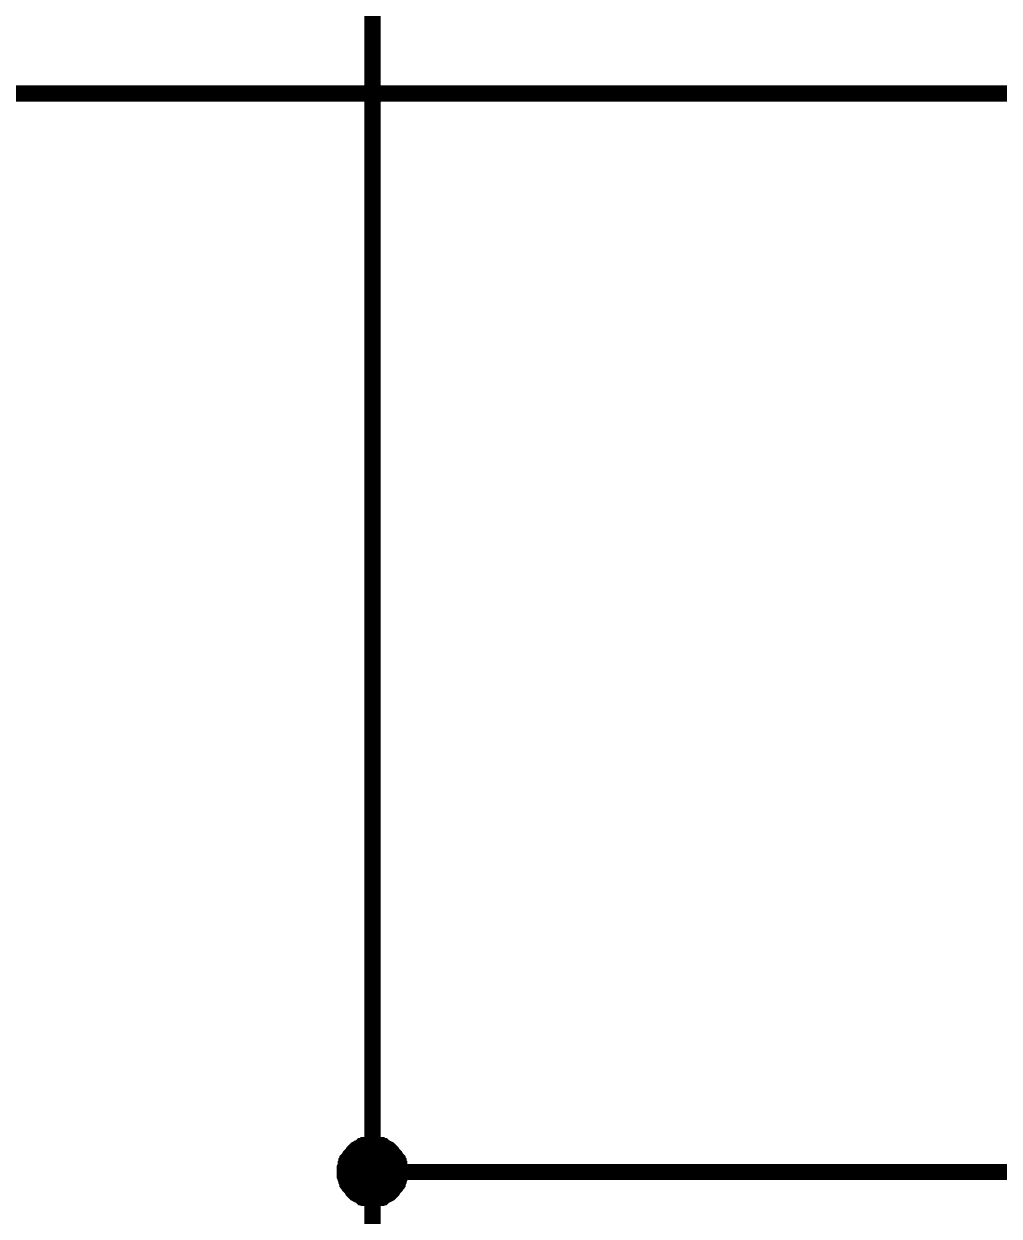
# Model space of a CAD drawing. Header units: millimetres. Extents: x 101 to 942, y 57 to 651.
# Drawn here: x 268.69 to 286.78, y 165.46 to 187.58 of the extents above; entities that cross this region are included whole.
import ezdxf

# ---------------------------------------------------------------- set-up
doc = ezdxf.new("R2010")
doc.units = ezdxf.units.MM
doc.header["$LTSCALE"] = 0.5
doc.layers.add('Sheet', color=255, linetype='Continuous')

msp = doc.modelspace()

# ---------------------------------------------------------------- linework, layer by layer
at = {"layer": 'Sheet', "color": 7}
for points, const_width in [([(280.158, 203.796), (275.158, 203.796), (275.158, 193.792), (275.158, 166.282), (275.158, 163.797)], 0.3), ([(255.157, 198.794), (262.657, 198.794), (262.657, 186.29), (292.642, 186.29), (292.642, 183.789)], 0.3), ([(275.158, 166.282), (292.642, 166.282), (292.642, 168.783)], 0.3), ([(274.645, 166.282), (274.645, 166.314), (274.645, 166.345), (274.645, 166.36), (274.661, 166.391), (274.661, 166.422), (274.676, 166.438), (274.676, 166.469), (274.692, 166.484), (274.692, 166.515), (274.707, 166.531), (274.723, 166.547), (274.738, 166.578), (274.754, 166.593), (274.769, 166.609), (274.785, 166.624), (274.8, 166.655), (274.816, 166.671), (274.831, 166.686), (274.847, 166.702), (274.878, 166.717), (274.894, 166.717), (274.909, 166.733), (274.94, 166.748), (274.956, 166.764), (274.987, 166.764), (275.002, 166.78), (275.033, 166.78), (275.049, 166.78), (275.08, 166.795), (275.111, 166.795), (275.126, 166.795), (275.158, 166.795)], 0.3), ([(274.645, 166.282), (274.645, 166.314), (274.645, 166.345), (274.645, 166.36), (274.661, 166.391), (274.661, 166.422), (274.676, 166.438), (274.676, 166.469), (274.692, 166.484), (274.692, 166.515), (274.707, 166.531), (274.723, 166.547), (274.738, 166.578), (274.754, 166.593), (274.769, 166.609), (274.785, 166.624), (274.8, 166.655), (274.816, 166.671), (274.831, 166.686), (274.847, 166.702), (274.878, 166.717), (274.894, 166.717), (274.909, 166.733), (274.94, 166.748), (274.956, 166.764), (274.987, 166.764), (275.002, 166.78), (275.033, 166.78), (275.049, 166.78), (275.08, 166.795), (275.111, 166.795), (275.126, 166.795), (275.158, 166.795)], 0.3), ([(274.645, 166.282), (274.645, 166.314), (274.645, 166.345), (274.645, 166.36), (274.661, 166.391), (274.661, 166.422), (274.676, 166.438), (274.676, 166.469), (274.692, 166.484), (274.692, 166.515), (274.707, 166.531), (274.723, 166.547), (274.738, 166.578), (274.754, 166.593), (274.769, 166.609), (274.785, 166.624), (274.8, 166.655), (274.816, 166.671), (274.831, 166.686), (274.847, 166.702), (274.878, 166.717), (274.894, 166.717), (274.909, 166.733), (274.94, 166.748), (274.956, 166.764), (274.987, 166.764), (275.002, 166.78), (275.033, 166.78), (275.049, 166.78), (275.08, 166.795), (275.111, 166.795), (275.126, 166.795), (275.158, 166.795)], 0.3), ([(274.645, 166.282), (274.645, 166.314), (274.645, 166.345), (274.645, 166.36), (274.661, 166.391), (274.661, 166.422), (274.676, 166.438), (274.676, 166.469), (274.692, 166.484), (274.692, 166.515), (274.707, 166.531), (274.723, 166.547), (274.738, 166.578), (274.754, 166.593), (274.769, 166.609), (274.785, 166.624), (274.8, 166.655), (274.816, 166.671), (274.831, 166.686), (274.847, 166.702), (274.878, 166.717), (274.894, 166.717), (274.909, 166.733), (274.94, 166.748), (274.956, 166.764), (274.987, 166.764), (275.002, 166.78), (275.033, 166.78), (275.049, 166.78), (275.08, 166.795), (275.111, 166.795), (275.126, 166.795), (275.158, 166.795)], 0.3), ([(274.645, 166.282), (274.645, 166.314), (274.645, 166.345), (274.645, 166.36), (274.661, 166.391), (274.661, 166.422), (274.676, 166.438), (274.676, 166.469), (274.692, 166.484), (274.692, 166.515), (274.707, 166.531), (274.723, 166.547), (274.738, 166.578), (274.754, 166.593), (274.769, 166.609), (274.785, 166.624), (274.8, 166.655), (274.816, 166.671), (274.831, 166.686), (274.847, 166.702), (274.878, 166.717), (274.894, 166.717), (274.909, 166.733), (274.94, 166.748), (274.956, 166.764), (274.987, 166.764), (275.002, 166.78), (275.033, 166.78), (275.049, 166.78), (275.08, 166.795), (275.111, 166.795), (275.126, 166.795), (275.158, 166.795)], 0.0991), ([(274.645, 166.282), (274.645, 166.314), (274.645, 166.345), (274.645, 166.36), (274.661, 166.391), (274.661, 166.422), (274.676, 166.438), (274.676, 166.469), (274.692, 166.484), (274.692, 166.515), (274.707, 166.531), (274.723, 166.547), (274.738, 166.578), (274.754, 166.593), (274.769, 166.609), (274.785, 166.624), (274.8, 166.655), (274.816, 166.671), (274.831, 166.686), (274.847, 166.702), (274.878, 166.717), (274.894, 166.717), (274.909, 166.733), (274.94, 166.748), (274.956, 166.764), (274.987, 166.764), (275.002, 166.78), (275.033, 166.78), (275.049, 166.78), (275.08, 166.795), (275.111, 166.795), (275.126, 166.795), (275.158, 166.795)], 0.0991), ([(274.645, 166.282), (274.645, 166.314), (274.645, 166.345), (274.645, 166.36), (274.661, 166.391), (274.661, 166.422), (274.676, 166.438), (274.676, 166.469), (274.692, 166.484), (274.692, 166.515), (274.707, 166.531), (274.723, 166.547), (274.738, 166.578), (274.754, 166.593), (274.769, 166.609), (274.785, 166.624), (274.8, 166.655), (274.816, 166.671), (274.831, 166.686), (274.847, 166.702), (274.878, 166.717), (274.894, 166.717), (274.909, 166.733), (274.94, 166.748), (274.956, 166.764), (274.987, 166.764), (275.002, 166.78), (275.033, 166.78), (275.049, 166.78), (275.08, 166.795), (275.111, 166.795), (275.126, 166.795), (275.158, 166.795)], 0.0991), ([(274.645, 166.282), (274.645, 166.314), (274.645, 166.345), (274.645, 166.36), (274.661, 166.391), (274.661, 166.422), (274.676, 166.438), (274.676, 166.469), (274.692, 166.484), (274.692, 166.515), (274.707, 166.531), (274.723, 166.547), (274.738, 166.578), (274.754, 166.593), (274.769, 166.609), (274.785, 166.624), (274.8, 166.655), (274.816, 166.671), (274.831, 166.686), (274.847, 166.702), (274.878, 166.717), (274.894, 166.717), (274.909, 166.733), (274.94, 166.748), (274.956, 166.764), (274.987, 166.764), (275.002, 166.78), (275.033, 166.78), (275.049, 166.78), (275.08, 166.795), (275.111, 166.795), (275.126, 166.795), (275.158, 166.795)], 0.0991), ([(275.158, 166.795), (275.158, 166.795)], 0.3), ([(275.158, 166.795), (275.189, 166.795), (275.204, 166.795), (275.235, 166.795), (275.266, 166.78), (275.282, 166.78), (275.313, 166.78), (275.328, 166.764), (275.359, 166.764), (275.375, 166.748), (275.406, 166.733), (275.422, 166.717), (275.437, 166.717), (275.468, 166.702), (275.484, 166.686), (275.499, 166.671), (275.515, 166.655), (275.53, 166.624), (275.546, 166.609), (275.561, 166.593), (275.577, 166.578), (275.592, 166.547), (275.608, 166.531), (275.623, 166.515), (275.623, 166.484), (275.639, 166.469), (275.639, 166.438), (275.654, 166.422), (275.654, 166.391), (275.67, 166.36), (275.67, 166.345), (275.67, 166.314), (275.67, 166.282)], 0.3), ([(275.158, 166.795), (275.158, 166.795)], 0.3), ([(275.158, 166.795), (275.189, 166.795), (275.204, 166.795), (275.235, 166.795), (275.266, 166.78), (275.282, 166.78), (275.313, 166.78), (275.328, 166.764), (275.359, 166.764), (275.375, 166.748), (275.406, 166.733), (275.422, 166.717), (275.437, 166.717), (275.468, 166.702), (275.484, 166.686), (275.499, 166.671), (275.515, 166.655), (275.53, 166.624), (275.546, 166.609), (275.561, 166.593), (275.577, 166.578), (275.592, 166.547), (275.608, 166.531), (275.623, 166.515), (275.623, 166.484), (275.639, 166.469), (275.639, 166.438), (275.654, 166.422), (275.654, 166.391), (275.67, 166.36), (275.67, 166.345), (275.67, 166.314), (275.67, 166.282)], 0.3), ([(275.158, 166.795), (275.158, 166.795)], 0.3), ([(275.158, 166.795), (275.189, 166.795), (275.204, 166.795), (275.235, 166.795), (275.266, 166.78), (275.282, 166.78), (275.313, 166.78), (275.328, 166.764), (275.359, 166.764), (275.375, 166.748), (275.406, 166.733), (275.422, 166.717), (275.437, 166.717), (275.468, 166.702), (275.484, 166.686), (275.499, 166.671), (275.515, 166.655), (275.53, 166.624), (275.546, 166.609), (275.561, 166.593), (275.577, 166.578), (275.592, 166.547), (275.608, 166.531), (275.623, 166.515), (275.623, 166.484), (275.639, 166.469), (275.639, 166.438), (275.654, 166.422), (275.654, 166.391), (275.67, 166.36), (275.67, 166.345), (275.67, 166.314), (275.67, 166.282)], 0.3), ([(275.158, 166.795), (275.158, 166.795)], 0.3), ([(275.158, 166.795), (275.189, 166.795), (275.204, 166.795), (275.235, 166.795), (275.266, 166.78), (275.282, 166.78), (275.313, 166.78), (275.328, 166.764), (275.359, 166.764), (275.375, 166.748), (275.406, 166.733), (275.422, 166.717), (275.437, 166.717), (275.468, 166.702), (275.484, 166.686), (275.499, 166.671), (275.515, 166.655), (275.53, 166.624), (275.546, 166.609), (275.561, 166.593), (275.577, 166.578), (275.592, 166.547), (275.608, 166.531), (275.623, 166.515), (275.623, 166.484), (275.639, 166.469), (275.639, 166.438), (275.654, 166.422), (275.654, 166.391), (275.67, 166.36), (275.67, 166.345), (275.67, 166.314), (275.67, 166.282)], 0.3), ([(275.158, 166.795), (275.158, 166.795)], 0.0991), ([(275.158, 166.795), (275.189, 166.795), (275.204, 166.795), (275.235, 166.795), (275.266, 166.78), (275.282, 166.78), (275.313, 166.78), (275.328, 166.764), (275.359, 166.764), (275.375, 166.748), (275.406, 166.733), (275.422, 166.717), (275.437, 166.717), (275.468, 166.702), (275.484, 166.686), (275.499, 166.671), (275.515, 166.655), (275.53, 166.624), (275.546, 166.609), (275.561, 166.593), (275.577, 166.578), (275.592, 166.547), (275.608, 166.531), (275.623, 166.515), (275.623, 166.484), (275.639, 166.469), (275.639, 166.438), (275.654, 166.422), (275.654, 166.391), (275.67, 166.36), (275.67, 166.345), (275.67, 166.314), (275.67, 166.282)], 0.0991), ([(275.158, 166.795), (275.158, 166.795)], 0.0991), ([(275.158, 166.795), (275.189, 166.795), (275.204, 166.795), (275.235, 166.795), (275.266, 166.78), (275.282, 166.78), (275.313, 166.78), (275.328, 166.764), (275.359, 166.764), (275.375, 166.748), (275.406, 166.733), (275.422, 166.717), (275.437, 166.717), (275.468, 166.702), (275.484, 166.686), (275.499, 166.671), (275.515, 166.655), (275.53, 166.624), (275.546, 166.609), (275.561, 166.593), (275.577, 166.578), (275.592, 166.547), (275.608, 166.531), (275.623, 166.515), (275.623, 166.484), (275.639, 166.469), (275.639, 166.438), (275.654, 166.422), (275.654, 166.391), (275.67, 166.36), (275.67, 166.345), (275.67, 166.314), (275.67, 166.282)], 0.0991), ([(275.158, 166.795), (275.158, 166.795)], 0.0991), ([(275.158, 166.795), (275.189, 166.795), (275.204, 166.795), (275.235, 166.795), (275.266, 166.78), (275.282, 166.78), (275.313, 166.78), (275.328, 166.764), (275.359, 166.764), (275.375, 166.748), (275.406, 166.733), (275.422, 166.717), (275.437, 166.717), (275.468, 166.702), (275.484, 166.686), (275.499, 166.671), (275.515, 166.655), (275.53, 166.624), (275.546, 166.609), (275.561, 166.593), (275.577, 166.578), (275.592, 166.547), (275.608, 166.531), (275.623, 166.515), (275.623, 166.484), (275.639, 166.469), (275.639, 166.438), (275.654, 166.422), (275.654, 166.391), (275.67, 166.36), (275.67, 166.345), (275.67, 166.314), (275.67, 166.282)], 0.0991), ([(275.158, 166.795), (275.158, 166.795)], 0.0991), ([(275.158, 166.795), (275.189, 166.795), (275.204, 166.795), (275.235, 166.795), (275.266, 166.78), (275.282, 166.78), (275.313, 166.78), (275.328, 166.764), (275.359, 166.764), (275.375, 166.748), (275.406, 166.733), (275.422, 166.717), (275.437, 166.717), (275.468, 166.702), (275.484, 166.686), (275.499, 166.671), (275.515, 166.655), (275.53, 166.624), (275.546, 166.609), (275.561, 166.593), (275.577, 166.578), (275.592, 166.547), (275.608, 166.531), (275.623, 166.515), (275.623, 166.484), (275.639, 166.469), (275.639, 166.438), (275.654, 166.422), (275.654, 166.391), (275.67, 166.36), (275.67, 166.345), (275.67, 166.314), (275.67, 166.282)], 0.0991), ([(275.158, 165.785), (275.126, 165.785), (275.111, 165.785), (275.08, 165.785), (275.049, 165.801), (275.033, 165.801), (275.002, 165.801), (274.987, 165.816), (274.956, 165.816), (274.94, 165.832), (274.909, 165.848), (274.894, 165.863), (274.878, 165.863), (274.847, 165.879), (274.831, 165.894), (274.816, 165.91), (274.8, 165.925), (274.785, 165.941), (274.769, 165.972), (274.754, 165.987), (274.738, 166.003), (274.723, 166.018), (274.707, 166.049), (274.692, 166.065), (274.692, 166.081), (274.676, 166.112), (274.676, 166.127), (274.661, 166.158), (274.661, 166.174), (274.645, 166.205), (274.645, 166.236), (274.645, 166.251), (274.645, 166.282)], 0.3), ([(274.645, 166.282), (274.645, 166.282)], 0.3), ([(275.158, 165.785), (275.126, 165.785), (275.111, 165.785), (275.08, 165.785), (275.049, 165.801), (275.033, 165.801), (275.002, 165.801), (274.987, 165.816), (274.956, 165.816), (274.94, 165.832), (274.909, 165.848), (274.894, 165.863), (274.878, 165.863), (274.847, 165.879), (274.831, 165.894), (274.816, 165.91), (274.8, 165.925), (274.785, 165.941), (274.769, 165.972), (274.754, 165.987), (274.738, 166.003), (274.723, 166.018), (274.707, 166.049), (274.692, 166.065), (274.692, 166.081), (274.676, 166.112), (274.676, 166.127), (274.661, 166.158), (274.661, 166.174), (274.645, 166.205), (274.645, 166.236), (274.645, 166.251), (274.645, 166.282)], 0.3), ([(274.645, 166.282), (274.645, 166.282)], 0.3), ([(275.158, 165.785), (275.126, 165.785), (275.111, 165.785), (275.08, 165.785), (275.049, 165.801), (275.033, 165.801), (275.002, 165.801), (274.987, 165.816), (274.956, 165.816), (274.94, 165.832), (274.909, 165.848), (274.894, 165.863), (274.878, 165.863), (274.847, 165.879), (274.831, 165.894), (274.816, 165.91), (274.8, 165.925), (274.785, 165.941), (274.769, 165.972), (274.754, 165.987), (274.738, 166.003), (274.723, 166.018), (274.707, 166.049), (274.692, 166.065), (274.692, 166.081), (274.676, 166.112), (274.676, 166.127), (274.661, 166.158), (274.661, 166.174), (274.645, 166.205), (274.645, 166.236), (274.645, 166.251), (274.645, 166.282)], 0.3), ([(274.645, 166.282), (274.645, 166.282)], 0.3), ([(275.158, 165.785), (275.126, 165.785), (275.111, 165.785), (275.08, 165.785), (275.049, 165.801), (275.033, 165.801), (275.002, 165.801), (274.987, 165.816), (274.956, 165.816), (274.94, 165.832), (274.909, 165.848), (274.894, 165.863), (274.878, 165.863), (274.847, 165.879), (274.831, 165.894), (274.816, 165.91), (274.8, 165.925), (274.785, 165.941), (274.769, 165.972), (274.754, 165.987), (274.738, 166.003), (274.723, 166.018), (274.707, 166.049), (274.692, 166.065), (274.692, 166.081), (274.676, 166.112), (274.676, 166.127), (274.661, 166.158), (274.661, 166.174), (274.645, 166.205), (274.645, 166.236), (274.645, 166.251), (274.645, 166.282)], 0.3), ([(274.645, 166.282), (274.645, 166.282)], 0.3), ([(275.67, 166.282), (275.67, 166.251), (275.67, 166.236), (275.67, 166.205), (275.654, 166.174), (275.654, 166.158), (275.639, 166.127), (275.639, 166.112), (275.623, 166.081), (275.623, 166.065), (275.608, 166.049), (275.592, 166.018), (275.577, 166.003), (275.561, 165.987), (275.546, 165.972), (275.53, 165.941), (275.515, 165.925), (275.499, 165.91), (275.484, 165.894), (275.468, 165.879), (275.437, 165.863), (275.422, 165.863), (275.406, 165.848), (275.375, 165.832), (275.359, 165.816), (275.328, 165.816), (275.313, 165.801), (275.282, 165.801), (275.266, 165.801), (275.235, 165.785), (275.204, 165.785), (275.189, 165.785), (275.158, 165.785)], 0.3), ([(275.67, 166.282), (275.67, 166.251), (275.67, 166.236), (275.67, 166.205), (275.654, 166.174), (275.654, 166.158), (275.639, 166.127), (275.639, 166.112), (275.623, 166.081), (275.623, 166.065), (275.608, 166.049), (275.592, 166.018), (275.577, 166.003), (275.561, 165.987), (275.546, 165.972), (275.53, 165.941), (275.515, 165.925), (275.499, 165.91), (275.484, 165.894), (275.468, 165.879), (275.437, 165.863), (275.422, 165.863), (275.406, 165.848), (275.375, 165.832), (275.359, 165.816), (275.328, 165.816), (275.313, 165.801), (275.282, 165.801), (275.266, 165.801), (275.235, 165.785), (275.204, 165.785), (275.189, 165.785), (275.158, 165.785)], 0.3), ([(275.67, 166.282), (275.67, 166.251), (275.67, 166.236), (275.67, 166.205), (275.654, 166.174), (275.654, 166.158), (275.639, 166.127), (275.639, 166.112), (275.623, 166.081), (275.623, 166.065), (275.608, 166.049), (275.592, 166.018), (275.577, 166.003), (275.561, 165.987), (275.546, 165.972), (275.53, 165.941), (275.515, 165.925), (275.499, 165.91), (275.484, 165.894), (275.468, 165.879), (275.437, 165.863), (275.422, 165.863), (275.406, 165.848), (275.375, 165.832), (275.359, 165.816), (275.328, 165.816), (275.313, 165.801), (275.282, 165.801), (275.266, 165.801), (275.235, 165.785), (275.204, 165.785), (275.189, 165.785), (275.158, 165.785)], 0.3), ([(275.67, 166.282), (275.67, 166.251), (275.67, 166.236), (275.67, 166.205), (275.654, 166.174), (275.654, 166.158), (275.639, 166.127), (275.639, 166.112), (275.623, 166.081), (275.623, 166.065), (275.608, 166.049), (275.592, 166.018), (275.577, 166.003), (275.561, 165.987), (275.546, 165.972), (275.53, 165.941), (275.515, 165.925), (275.499, 165.91), (275.484, 165.894), (275.468, 165.879), (275.437, 165.863), (275.422, 165.863), (275.406, 165.848), (275.375, 165.832), (275.359, 165.816), (275.328, 165.816), (275.313, 165.801), (275.282, 165.801), (275.266, 165.801), (275.235, 165.785), (275.204, 165.785), (275.189, 165.785), (275.158, 165.785)], 0.3), ([(275.67, 166.282), (275.67, 166.282), (275.67, 166.282), (275.67, 166.282), (275.67, 166.282), (275.67, 166.282), (275.67, 166.282), (275.67, 166.282), (275.67, 166.282), (275.67, 166.282), (275.67, 166.282), (275.67, 166.282), (275.67, 166.282), (275.67, 166.282), (275.67, 166.282), (275.67, 166.282), (275.67, 166.282), (275.67, 166.282), (275.67, 166.282), (275.67, 166.282), (275.67, 166.282), (275.67, 166.282), (275.67, 166.282), (275.67, 166.282), (275.67, 166.282), (275.67, 166.282), (275.67, 166.282), (275.67, 166.282), (275.67, 166.282), (275.67, 166.282), (275.67, 166.282), (275.67, 166.282), (275.67, 166.282)], 0.3), ([(275.67, 166.282), (275.67, 166.282)], 0.3), ([(275.67, 166.282), (275.67, 166.282), (275.67, 166.282), (275.67, 166.282), (275.67, 166.282), (275.67, 166.282), (275.67, 166.282), (275.67, 166.282), (275.67, 166.282), (275.67, 166.282), (275.67, 166.282), (275.67, 166.282), (275.67, 166.282), (275.67, 166.282), (275.67, 166.282), (275.67, 166.282), (275.67, 166.282), (275.67, 166.282), (275.67, 166.282), (275.67, 166.282), (275.67, 166.282), (275.67, 166.282), (275.67, 166.282), (275.67, 166.282), (275.67, 166.282), (275.67, 166.282), (275.67, 166.282), (275.67, 166.282), (275.67, 166.282), (275.67, 166.282), (275.67, 166.282), (275.67, 166.282), (275.67, 166.282)], 0.3), ([(275.67, 166.282), (275.67, 166.282)], 0.3), ([(275.67, 166.282), (275.67, 166.282), (275.67, 166.282), (275.67, 166.282), (275.67, 166.282), (275.67, 166.282), (275.67, 166.282), (275.67, 166.282), (275.67, 166.282), (275.67, 166.282), (275.67, 166.282), (275.67, 166.282), (275.67, 166.282), (275.67, 166.282), (275.67, 166.282), (275.67, 166.282), (275.67, 166.282), (275.67, 166.282), (275.67, 166.282), (275.67, 166.282), (275.67, 166.282), (275.67, 166.282), (275.67, 166.282), (275.67, 166.282), (275.67, 166.282), (275.67, 166.282), (275.67, 166.282), (275.67, 166.282), (275.67, 166.282), (275.67, 166.282), (275.67, 166.282), (275.67, 166.282), (275.67, 166.282)], 0.3), ([(275.67, 166.282), (275.67, 166.282)], 0.3), ([(275.67, 166.282), (275.67, 166.282), (275.67, 166.282), (275.67, 166.282), (275.67, 166.282), (275.67, 166.282), (275.67, 166.282), (275.67, 166.282), (275.67, 166.282), (275.67, 166.282), (275.67, 166.282), (275.67, 166.282), (275.67, 166.282), (275.67, 166.282), (275.67, 166.282), (275.67, 166.282), (275.67, 166.282), (275.67, 166.282), (275.67, 166.282), (275.67, 166.282), (275.67, 166.282), (275.67, 166.282), (275.67, 166.282), (275.67, 166.282), (275.67, 166.282), (275.67, 166.282), (275.67, 166.282), (275.67, 166.282), (275.67, 166.282), (275.67, 166.282), (275.67, 166.282), (275.67, 166.282), (275.67, 166.282)], 0.3), ([(275.67, 166.282), (275.67, 166.282)], 0.3), ([(275.158, 165.785), (275.126, 165.785), (275.111, 165.785), (275.08, 165.785), (275.049, 165.801), (275.033, 165.801), (275.002, 165.801), (274.987, 165.816), (274.956, 165.816), (274.94, 165.832), (274.909, 165.848), (274.894, 165.863), (274.878, 165.863), (274.847, 165.879), (274.831, 165.894), (274.816, 165.91), (274.8, 165.925), (274.785, 165.941), (274.769, 165.972), (274.754, 165.987), (274.738, 166.003), (274.723, 166.018), (274.707, 166.049), (274.692, 166.065), (274.692, 166.081), (274.676, 166.112), (274.676, 166.127), (274.661, 166.158), (274.661, 166.174), (274.645, 166.205), (274.645, 166.236), (274.645, 166.251), (274.645, 166.282)], 0.0991), ([(274.645, 166.282), (274.645, 166.282)], 0.0991), ([(275.158, 165.785), (275.126, 165.785), (275.111, 165.785), (275.08, 165.785), (275.049, 165.801), (275.033, 165.801), (275.002, 165.801), (274.987, 165.816), (274.956, 165.816), (274.94, 165.832), (274.909, 165.848), (274.894, 165.863), (274.878, 165.863), (274.847, 165.879), (274.831, 165.894), (274.816, 165.91), (274.8, 165.925), (274.785, 165.941), (274.769, 165.972), (274.754, 165.987), (274.738, 166.003), (274.723, 166.018), (274.707, 166.049), (274.692, 166.065), (274.692, 166.081), (274.676, 166.112), (274.676, 166.127), (274.661, 166.158), (274.661, 166.174), (274.645, 166.205), (274.645, 166.236), (274.645, 166.251), (274.645, 166.282)], 0.0991), ([(274.645, 166.282), (274.645, 166.282)], 0.0991), ([(275.158, 165.785), (275.126, 165.785), (275.111, 165.785), (275.08, 165.785), (275.049, 165.801), (275.033, 165.801), (275.002, 165.801), (274.987, 165.816), (274.956, 165.816), (274.94, 165.832), (274.909, 165.848), (274.894, 165.863), (274.878, 165.863), (274.847, 165.879), (274.831, 165.894), (274.816, 165.91), (274.8, 165.925), (274.785, 165.941), (274.769, 165.972), (274.754, 165.987), (274.738, 166.003), (274.723, 166.018), (274.707, 166.049), (274.692, 166.065), (274.692, 166.081), (274.676, 166.112), (274.676, 166.127), (274.661, 166.158), (274.661, 166.174), (274.645, 166.205), (274.645, 166.236), (274.645, 166.251), (274.645, 166.282)], 0.0991), ([(274.645, 166.282), (274.645, 166.282)], 0.0991), ([(275.158, 165.785), (275.126, 165.785), (275.111, 165.785), (275.08, 165.785), (275.049, 165.801), (275.033, 165.801), (275.002, 165.801), (274.987, 165.816), (274.956, 165.816), (274.94, 165.832), (274.909, 165.848), (274.894, 165.863), (274.878, 165.863), (274.847, 165.879), (274.831, 165.894), (274.816, 165.91), (274.8, 165.925), (274.785, 165.941), (274.769, 165.972), (274.754, 165.987), (274.738, 166.003), (274.723, 166.018), (274.707, 166.049), (274.692, 166.065), (274.692, 166.081), (274.676, 166.112), (274.676, 166.127), (274.661, 166.158), (274.661, 166.174), (274.645, 166.205), (274.645, 166.236), (274.645, 166.251), (274.645, 166.282)], 0.0991), ([(274.645, 166.282), (274.645, 166.282)], 0.0991), ([(275.67, 166.282), (275.67, 166.251), (275.67, 166.236), (275.67, 166.205), (275.654, 166.174), (275.654, 166.158), (275.639, 166.127), (275.639, 166.112), (275.623, 166.081), (275.623, 166.065), (275.608, 166.049), (275.592, 166.018), (275.577, 166.003), (275.561, 165.987), (275.546, 165.972), (275.53, 165.941), (275.515, 165.925), (275.499, 165.91), (275.484, 165.894), (275.468, 165.879), (275.437, 165.863), (275.422, 165.863), (275.406, 165.848), (275.375, 165.832), (275.359, 165.816), (275.328, 165.816), (275.313, 165.801), (275.282, 165.801), (275.266, 165.801), (275.235, 165.785), (275.204, 165.785), (275.189, 165.785), (275.158, 165.785)], 0.0991), ([(275.67, 166.282), (275.67, 166.251), (275.67, 166.236), (275.67, 166.205), (275.654, 166.174), (275.654, 166.158), (275.639, 166.127), (275.639, 166.112), (275.623, 166.081), (275.623, 166.065), (275.608, 166.049), (275.592, 166.018), (275.577, 166.003), (275.561, 165.987), (275.546, 165.972), (275.53, 165.941), (275.515, 165.925), (275.499, 165.91), (275.484, 165.894), (275.468, 165.879), (275.437, 165.863), (275.422, 165.863), (275.406, 165.848), (275.375, 165.832), (275.359, 165.816), (275.328, 165.816), (275.313, 165.801), (275.282, 165.801), (275.266, 165.801), (275.235, 165.785), (275.204, 165.785), (275.189, 165.785), (275.158, 165.785)], 0.0991), ([(275.67, 166.282), (275.67, 166.251), (275.67, 166.236), (275.67, 166.205), (275.654, 166.174), (275.654, 166.158), (275.639, 166.127), (275.639, 166.112), (275.623, 166.081), (275.623, 166.065), (275.608, 166.049), (275.592, 166.018), (275.577, 166.003), (275.561, 165.987), (275.546, 165.972), (275.53, 165.941), (275.515, 165.925), (275.499, 165.91), (275.484, 165.894), (275.468, 165.879), (275.437, 165.863), (275.422, 165.863), (275.406, 165.848), (275.375, 165.832), (275.359, 165.816), (275.328, 165.816), (275.313, 165.801), (275.282, 165.801), (275.266, 165.801), (275.235, 165.785), (275.204, 165.785), (275.189, 165.785), (275.158, 165.785)], 0.0991), ([(275.67, 166.282), (275.67, 166.251), (275.67, 166.236), (275.67, 166.205), (275.654, 166.174), (275.654, 166.158), (275.639, 166.127), (275.639, 166.112), (275.623, 166.081), (275.623, 166.065), (275.608, 166.049), (275.592, 166.018), (275.577, 166.003), (275.561, 165.987), (275.546, 165.972), (275.53, 165.941), (275.515, 165.925), (275.499, 165.91), (275.484, 165.894), (275.468, 165.879), (275.437, 165.863), (275.422, 165.863), (275.406, 165.848), (275.375, 165.832), (275.359, 165.816), (275.328, 165.816), (275.313, 165.801), (275.282, 165.801), (275.266, 165.801), (275.235, 165.785), (275.204, 165.785), (275.189, 165.785), (275.158, 165.785)], 0.0991), ([(275.67, 166.282), (275.67, 166.282), (275.67, 166.282), (275.67, 166.282), (275.67, 166.282), (275.67, 166.282), (275.67, 166.282), (275.67, 166.282), (275.67, 166.282), (275.67, 166.282), (275.67, 166.282), (275.67, 166.282), (275.67, 166.282), (275.67, 166.282), (275.67, 166.282), (275.67, 166.282), (275.67, 166.282), (275.67, 166.282), (275.67, 166.282), (275.67, 166.282), (275.67, 166.282), (275.67, 166.282), (275.67, 166.282), (275.67, 166.282), (275.67, 166.282), (275.67, 166.282), (275.67, 166.282), (275.67, 166.282), (275.67, 166.282), (275.67, 166.282), (275.67, 166.282), (275.67, 166.282), (275.67, 166.282)], 0.0991), ([(275.67, 166.282), (275.67, 166.282)], 0.0991), ([(275.67, 166.282), (275.67, 166.282), (275.67, 166.282), (275.67, 166.282), (275.67, 166.282), (275.67, 166.282), (275.67, 166.282), (275.67, 166.282), (275.67, 166.282), (275.67, 166.282), (275.67, 166.282), (275.67, 166.282), (275.67, 166.282), (275.67, 166.282), (275.67, 166.282), (275.67, 166.282), (275.67, 166.282), (275.67, 166.282), (275.67, 166.282), (275.67, 166.282), (275.67, 166.282), (275.67, 166.282), (275.67, 166.282), (275.67, 166.282), (275.67, 166.282), (275.67, 166.282), (275.67, 166.282), (275.67, 166.282), (275.67, 166.282), (275.67, 166.282), (275.67, 166.282), (275.67, 166.282), (275.67, 166.282)], 0.0991), ([(275.67, 166.282), (275.67, 166.282)], 0.0991), ([(275.67, 166.282), (275.67, 166.282), (275.67, 166.282), (275.67, 166.282), (275.67, 166.282), (275.67, 166.282), (275.67, 166.282), (275.67, 166.282), (275.67, 166.282), (275.67, 166.282), (275.67, 166.282), (275.67, 166.282), (275.67, 166.282), (275.67, 166.282), (275.67, 166.282), (275.67, 166.282), (275.67, 166.282), (275.67, 166.282), (275.67, 166.282), (275.67, 166.282), (275.67, 166.282), (275.67, 166.282), (275.67, 166.282), (275.67, 166.282), (275.67, 166.282), (275.67, 166.282), (275.67, 166.282), (275.67, 166.282), (275.67, 166.282), (275.67, 166.282), (275.67, 166.282), (275.67, 166.282), (275.67, 166.282)], 0.0991), ([(275.67, 166.282), (275.67, 166.282)], 0.0991), ([(275.67, 166.282), (275.67, 166.282), (275.67, 166.282), (275.67, 166.282), (275.67, 166.282), (275.67, 166.282), (275.67, 166.282), (275.67, 166.282), (275.67, 166.282), (275.67, 166.282), (275.67, 166.282), (275.67, 166.282), (275.67, 166.282), (275.67, 166.282), (275.67, 166.282), (275.67, 166.282), (275.67, 166.282), (275.67, 166.282), (275.67, 166.282), (275.67, 166.282), (275.67, 166.282), (275.67, 166.282), (275.67, 166.282), (275.67, 166.282), (275.67, 166.282), (275.67, 166.282), (275.67, 166.282), (275.67, 166.282), (275.67, 166.282), (275.67, 166.282), (275.67, 166.282), (275.67, 166.282), (275.67, 166.282)], 0.0991), ([(275.67, 166.282), (275.67, 166.282)], 0.0991)]:
    msp.add_lwpolyline(points, dxfattribs=dict(at, const_width=const_width))
at = {"layer": 'Sheet', "color": 7, "const_width": 0.508}
msp.add_lwpolyline([(274.809, 166.297, 1), (275.317, 166.297, 1)], format="xyb", close=True, dxfattribs=at)

doc.saveas('drawing.dxf')
